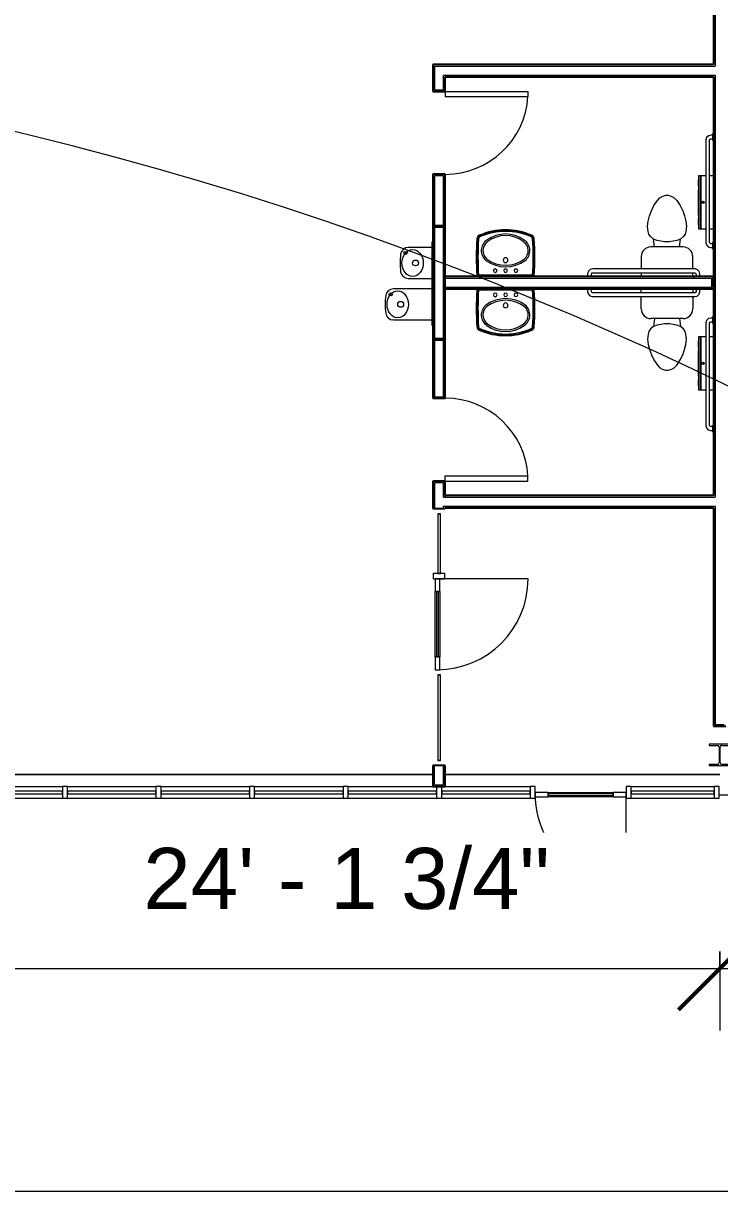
# Model space of a CAD drawing. Header units: inches. Extents: x 1 to 27263, y -26002 to 5769.
# Drawn here: x 23974.4 to 24243.9, y -22952.1 to -22500.3 of the extents above; entities that cross this region are included whole.
import ezdxf

# ---------------------------------------------------------------- set-up
doc = ezdxf.new("R2010")
doc.units = ezdxf.units.IN
doc.header["$MEASUREMENT"] = 0
for name, color, linetype, lineweight in [('A-ANNO-DIMS', 211, 'Continuous', 9), ('A-ANNO-DIMS-256', 211, 'Continuous', 9), ('A-DOOR', 31, 'Continuous', 9), ('A-FLOR', 192, 'Continuous', 9), ('A-GLAZ-CURT', 52, 'Continuous', 9), ('A-GLAZ-CWMG', 51, 'Continuous', 9), ('A-WALL', 113, 'Continuous', 9), ('A-WALL-PATT', 111, 'Continuous', 25), ('Conc', 7, 'Continuous', 9), ('G-ANNO-TEXT', 231, 'Continuous', 9), ('I-WALL', 2, 'Continuous', 9), ('L-SITE-WALL', 31, 'Continuous', 9), ('P-SANR-FIXT', 6, 'Continuous', 9), ('Q-SPCQ', 91, 'Continuous', 9), ('S-COLS', 52, 'Continuous', 9)]:
    doc.layers.add(name, color=color, linetype=linetype, lineweight=lineweight)
doc.styles.add('Arial_1', font='arial.ttf', dxfattribs={"height": 23.60479})
doc.dimstyles.new('Linear_-_3_32__Arial_1', dxfattribs={"dimscale": 12, "dimtxt": 24, "dimasz": 2.666667, "dimexe": 2, "dimexo": 1.333333, "dimgap": 1.333333, "dimtad": 1, "dimdec": 4, "dimrnd": 0.0625, "dimzin": 1, "dimdsep": 46, "dimlunit": 4, "dimtxsty": 'Arial_1', "dimblk1": 'OBLIQUE', "dimblk2": 'OBLIQUE', "dimsah": 1, "dimcen": 0.09, "dimdle": 2, "dimazin": 0, "dimtfac": 1, "dimtdec": 4, "dimtix": 1, "dimtmove": 0, "dimatfit": 3, "dimfxl": 1, "dimtvp": 1, "dimtfill": 1, "dimfrac": 2, "dimtolj": 1, "dimtzin": 0, "dimarcsym": 2})
pattern_1 = [(0, (0, 0), (81.92, 20.48), [3.379, -58.061, 3.379, -58.061, -327.68]), (0, (0, 0), (81.92, 20.48), [-122.88, 3.379, -119.501, 3.379, -58.061, -143.36]), (0, (0, 0), (81.92, 20.48), [-307.2, 3.379, -37.581, 3.379, -99.021]), (120, (30.72, 10.24), (-58.6962, 60.704801), [3.379, -58.061, 3.379, -58.061, -327.68]), (120, (30.72, 10.24), (-58.6962, 60.704801), [-122.88, 3.379, -119.501, 3.379, -58.061, -143.36]), (120, (30.72, 10.24), (-58.6962, 60.704801), [-307.2, 3.379, -37.581, 3.379, -99.021]), (240, (40.96, 51.2), (-23.2238, -81.184801), [3.379, -58.061, 3.379, -58.061, -327.68]), (240, (40.96, 51.2), (-23.2238, -81.184801), [-122.88, 3.379, -119.501, 3.379, -58.061, -143.36]), (240, (40.96, 51.2), (-23.2238, -81.184801), [-307.2, 3.379, -37.581, 3.379, -99.021])]

# ---------------------------------------------------------------- blocks, each defined once
blk = doc.blocks.new('Toilet-Domestic-3D - Toilet-Domestic-3D-3240-Site Plan - Phase 1')
at = {"layer": 'P-SANR-FIXT', "color": 7}
for p, q in [((-9.98, 17.95), (-9.98, 19.48)), ((9.98, 19.48), (9.98, 17.98)), ((-9.98, 11.75), (-9.98, 16.5)), ((9.98, 16.48), (9.98, 11.75)), ((-5.21, 5), (-6.4, 4)), ((6.25, 8.02), (-6.25, 8.02)), ((-4.86, 8.02), (-5.21, 5)), ((-3.84, 5.5), (-5.21, 5)), ((-1, 6), (-3.84, 5.5)), ((1, 6), (-1, 6)), ((3.84, 5.5), (1, 6)), ((5.21, 5), (3.84, 5.5)), ((4.86, 8.02), (5.21, 5)), ((6.4, 4), (5.21, 5)), ((-7.41, 1), (-7.5, 0)), ((-7.5, 0), (-7.33, -1.99)), ((-7.24, 2), (-7.41, 1)), ((-6.97, 3), (-7.24, 2)), ((-6.4, 4), (-6.97, 3)), ((6.97, 3), (6.4, 4)), ((7.24, 2), (6.97, 3)), ((7.41, 1), (7.24, 2)), ((7.33, -1.99), (7.5, 0)), ((7.5, 0), (7.41, 1)), ((-7.33, -1.99), (-6.79, -4)), ((-6.79, -4), (-6.06, -6)), ((6.06, -6), (6.79, -4)), ((6.79, -4), (7.33, -1.99)), ((-6.06, -6), (-5.13, -8)), ((-5.13, -8), (-3.74, -10)), ((3.74, -10), (5.13, -8)), ((5.13, -8), (6.06, -6)), ((-3.74, -10), (-2.74, -11)), ((-2.74, -11), (-1.87, -11.5)), ((-1.87, -11.5), (-0.5, -12)), ((-0.5, -12), (0.5, -12)), ((0.5, -12), (1.87, -11.5)), ((1.87, -11.5), (2.74, -11)), ((2.74, -11), (3.74, -10))]:
    blk.add_line(p, q, dxfattribs=at)
for centre, start, end in [((-6.25, 11.75), 180, 270), ((6.25, 11.75), 270, 360)]:
    blk.add_arc(centre, 3.73, start, end, dxfattribs=at)
blk = doc.blocks.new('Sink-Bathroom-Kohler-Pinoir-2035-8 - Vitreous_China-0-White-3242-Site Plan - Phase 1')
at = {"layer": 'P-SANR-FIXT', "color": 7}
for p, q in [((24149.93, -22602.99), (24149.93, -22603.49)), ((24150.18, -22603.5), (24150.18, -22602.99)), ((24150.6, -22602.99), (24150.6, -22603.51)), ((24150.6, -22603.32), (24161.05, -22603.34)), ((24161.05, -22603.51), (24150.6, -22603.51)), ((24161.05, -22603.34), (24171.5, -22603.32)), ((24171.5, -22603.51), (24161.05, -22603.51)), ((24171.5, -22603.51), (24171.5, -22602.99)), ((24171.91, -22602.99), (24171.91, -22603.5)), ((24172.17, -22603.49), (24172.17, -22602.99))]:
    blk.add_line(p, q, dxfattribs=at)
for centre, radius, start, end in [((24256.28, -22610.52), 106.58, 176.2165, 183.7817), ((24256.28, -22610.52), 106.33, 176.2119, 183.7865), ((24256.28, -22610.52), 105.91, 176.2045, 183.7955), ((24157.05, -22605.31), 0.692, 0, 180), ((24157.05, -22605.31), 0.692, 180, 0), ((24161.05, -22605.3), 0.69, 0, 180), ((24161.05, -22605.3), 0.69, 180, 0), ((24165.05, -22605.3), 0.69, 0, 180), ((24165.05, -22605.3), 0.69, 180, 0), ((24065.82, -22610.52), 105.91, 356.2045, 3.7955), ((24065.82, -22610.52), 106.33, 356.2146, 3.7881), ((24065.82, -22610.52), 106.58, 356.22, 3.7835), ((24156.54, -22613.04), 4.9, 129.3634, 236.4486), ((24156.54, -22613.04), 4.26, 129.5775, 236.6442), ((24161.05, -22619.57), 12.82, 53.5725, 126.4275), ((24161.05, -22619.57), 12.18, 53.6508, 126.3492), ((24161.05, -22609.37), 0.934, 0, 180), ((24161.05, -22609.37), 0.934, 180, 0), ((24165.55, -22613.04), 4.26, 303.3558, 50.4225), ((24165.55, -22613.04), 4.9, 303.5514, 50.6366), ((24151.47, -22617.55), 1.54, 179.9655, 246.0395), ((24151.47, -22617.55), 1.29, 179.6035, 246.0123), ((24151.47, -22617.55), 0.875, 178.7073, 245.9447), ((24161.05, -22595.69), 25.41, 246.3258, 293.6698), ((24161.05, -22595.69), 25.15, 246.3274, 293.6698), ((24161.05, -22595.69), 24.74, 246.3302, 293.6698), ((24161.05, -22607.28), 12.2, 233.7683, 306.2317), ((24161.05, -22607.28), 11.57, 233.6931, 306.3069), ((24170.63, -22617.56), 0.862, 293.6698, 1.9217), ((24170.63, -22617.56), 1.28, 293.6698, 0.9035), ((24170.63, -22617.56), 1.53, 293.6698, 0.4943)]:
    blk.add_arc(centre, radius, start, end, dxfattribs=at)
blk = doc.blocks.new('Drinking_Fountain-Haws_Corporation-Wall_Mounted_1119 - 1119-11062-Site Plan - Phase 1')
at = {"layer": 'P-SANR-FIXT', "color": 7}
for p, q in [((13.07, 19.5), (13.07, 4.7)), ((25.07, 4.7), (25.07, 19.5)), ((29.07, 13.75), (29.07, 4.7)), ((41.07, 4.7), (41.07, 13.75)), ((43.07, 4.7), (11.07, 4.7)), ((11.07, 4.7), (11.07, 4.2)), ((43.07, 4.2), (43.07, 4.7))]:
    blk.add_line(p, q, dxfattribs=at)
for centre, radius in [((22.94, 20.55), 0.625), ((19.07, 16.69), 1.13), ((38.94, 14.82), 0.625), ((35.07, 10.94), 1.13)]:
    blk.add_circle(centre, radius, dxfattribs=at)
for centre, radius, start, end in [((19.07, -3.05), 25.75, 82.4224, 97.5776), ((16.07, 19.5), 3, 97.5776, 180), ((22.07, 19.5), 3, 360, 82.4224), ((32.07, 13.75), 3, 97.5776, 180), ((35.07, -8.8), 25.75, 82.4224, 97.5776), ((38.07, 13.75), 3, 360, 82.4224)]:
    blk.add_arc(centre, radius, start, end, dxfattribs=at)
for centre, ratio in [((19.07, 17.82), 0.786373), ((35.07, 12.07), 0.786365)]:
    blk.add_ellipse(centre, major_axis=(-5.25, 0), ratio=ratio, dxfattribs=at)
blk = doc.blocks.new('Toilet-Domestic-3D - Toilet-Domestic-3D-V40-Site Plan - Phase 1')
at = {"layer": 'P-SANR-FIXT', "color": 7}
for p, q in [((-5.13, 8), (-3.74, 10)), ((-3.74, 10), (-2.74, 11)), ((-2.74, 11), (-1.87, 11.5)), ((-1.87, 11.5), (-0.5, 12)), ((-0.5, 12), (0.5, 12)), ((0.5, 12), (1.87, 11.5)), ((1.87, 11.5), (2.74, 11)), ((2.74, 11), (3.74, 10)), ((3.74, 10), (5.13, 8)), ((-6.79, 4), (-6.06, 6)), ((-6.06, 6), (-5.13, 8)), ((5.13, 8), (6.06, 6)), ((6.06, 6), (6.79, 4)), ((-7.5, 0), (-7.33, 1.99)), ((-7.33, 1.99), (-6.79, 4)), ((6.79, 4), (7.33, 1.99)), ((7.33, 1.99), (7.5, 0)), ((-7.41, -1), (-7.5, 0)), ((-7.24, -2), (-7.41, -1)), ((-6.97, -3), (-7.24, -2)), ((-6.4, -4), (-6.97, -3)), ((-5.21, -5), (-6.4, -4)), ((6.4, -4), (5.21, -5)), ((6.97, -3), (6.4, -4)), ((7.24, -2), (6.97, -3)), ((7.41, -1), (7.24, -2)), ((7.5, 0), (7.41, -1)), ((6.25, -8.02), (-6.25, -8.02)), ((-3.84, -5.5), (-5.21, -5)), ((-4.86, -8.02), (-5.21, -5)), ((-1, -6), (-3.84, -5.5)), ((1, -6), (-1, -6)), ((3.84, -5.5), (1, -6)), ((5.21, -5), (3.84, -5.5)), ((4.86, -8.02), (5.21, -5)), ((-9.98, -11.75), (-9.98, -16.5)), ((9.98, -16.48), (9.98, -11.75)), ((-9.98, -17.95), (-9.98, -19.48)), ((9.98, -19.48), (9.98, -17.98))]:
    blk.add_line(p, q, dxfattribs=at)
for centre, start, end in [((-6.25, -11.75), 90, 180), ((6.25, -11.75), 0, 90)]:
    blk.add_arc(centre, 3.73, start, end, dxfattribs=at)
blk = doc.blocks.new('Sink-Bathroom-Kohler-Pinoir-2035-8 - Vitreous_China-0-White-11071-Site Plan - Phase 1')
at = {"layer": 'P-SANR-FIXT', "color": 7}
for p, q in [((24149.93, -22598.24), (24149.93, -22597.74)), ((24150.18, -22597.73), (24150.18, -22598.24)), ((24150.6, -22598.24), (24150.6, -22597.72)), ((24161.05, -22597.72), (24150.6, -22597.72)), ((24150.6, -22597.91), (24161.05, -22597.89)), ((24171.5, -22597.72), (24161.05, -22597.72)), ((24161.05, -22597.89), (24171.5, -22597.91)), ((24171.5, -22597.72), (24171.5, -22598.24)), ((24171.91, -22598.24), (24171.91, -22597.73)), ((24172.17, -22597.74), (24172.17, -22598.24))]:
    blk.add_line(p, q, dxfattribs=at)
for centre, radius, start, end in [((24151.47, -22583.68), 1.54, 113.9605, 180.0345), ((24151.47, -22583.68), 1.29, 113.9877, 180.3965), ((24151.47, -22583.68), 0.875, 114.0553, 181.2927), ((24161.05, -22605.54), 25.41, 66.3302, 113.6742), ((24161.05, -22605.54), 25.15, 66.3302, 113.6726), ((24161.05, -22605.54), 24.74, 66.3302, 113.6698), ((24161.05, -22593.95), 12.2, 53.7683, 126.2317), ((24161.05, -22593.95), 11.57, 53.6931, 126.3069), ((24170.63, -22583.67), 0.862, 358.0783, 66.3302), ((24170.63, -22583.67), 1.28, 359.0965, 66.3302), ((24170.63, -22583.67), 1.53, 359.5057, 66.3302), ((24256.28, -22590.71), 106.58, 176.2183, 183.7835), ((24256.28, -22590.71), 106.33, 176.2135, 183.7881), ((24256.28, -22590.71), 105.91, 176.2045, 183.7955), ((24156.54, -22588.19), 4.9, 123.5514, 230.6366), ((24156.54, -22588.19), 4.26, 123.3558, 230.4225), ((24165.55, -22588.19), 4.26, 309.5775, 56.6442), ((24165.55, -22588.19), 4.9, 309.3634, 56.4486), ((24065.82, -22590.71), 105.91, 356.2045, 3.7955), ((24065.82, -22590.71), 106.33, 356.2119, 3.7854), ((24065.82, -22590.71), 106.58, 356.2165, 3.78), ((24161.05, -22581.66), 12.82, 233.5725, 306.4275), ((24161.05, -22581.66), 12.18, 233.6508, 306.3492), ((24161.05, -22591.87), 0.934, 0, 180), ((24161.05, -22591.87), 0.934, 180, 0), ((24157.05, -22595.92), 0.692, 0, 180), ((24157.05, -22595.92), 0.692, 180, 0), ((24161.05, -22595.93), 0.69, 0, 180), ((24161.05, -22595.93), 0.69, 180, 0), ((24165.05, -22595.93), 0.69, 0, 180), ((24165.05, -22595.93), 0.69, 180, 0)]:
    blk.add_arc(centre, radius, start, end, dxfattribs=at)
blk = doc.blocks.new('817_Grab_Bars - 8170-001420-V43-Site Plan - Phase 1')
at = {"layer": 'Q-SPCQ', "color": 7}
for p, q in [((25445.95, -22632.3), (25445.95, -22632.58)), ((25447.52, -22632.58), (25446.16, -22632.58)), ((25446.77, -22632.58), (25446.77, -22633.3)), ((25448.87, -22632.58), (25447.52, -22632.58)), ((25448.27, -22633.3), (25448.27, -22632.58)), ((25449.08, -22632.58), (25449.08, -22632.3)), ((25487.95, -22632.3), (25487.95, -22632.58)), ((25489.52, -22632.58), (25488.16, -22632.58)), ((25488.77, -22632.58), (25488.77, -22633.3)), ((25490.87, -22632.58), (25489.52, -22632.58)), ((25490.27, -22633.3), (25490.27, -22632.58)), ((25491.08, -22632.58), (25491.08, -22632.3)), ((25488.27, -22633.8), (25448.77, -22633.8)), ((25448.77, -22635.3), (25488.27, -22635.3))]:
    blk.add_line(p, q, dxfattribs=at)
at = {"layer": 'Q-SPCQ', "color": 7, "flags": 128}
for points in [[(25446.77, -22633.3), (25447.01, -22634.26), (25447.69, -22634.99), (25448.63, -22635.3), (25448.77, -22635.3)], [(25448.77, -22633.8), (25448.34, -22633.57), (25448.27, -22633.3)], [(25488.27, -22635.3), (25489.23, -22635.06), (25489.95, -22634.38), (25490.26, -22633.44), (25490.27, -22633.3)], [(25488.77, -22633.3), (25488.54, -22633.72), (25488.27, -22633.8)]]:
    blk.add_lwpolyline(points, dxfattribs=at)
blk = doc.blocks.new('817_Grab_Bars - 8170-001420-V44-Site Plan - Phase 1')
at = {"layer": 'Q-SPCQ', "color": 7}
for p, q in [((25532.45, -22558.3), (25532.45, -22558.58)), ((25534.02, -22558.58), (25532.66, -22558.58)), ((25533.27, -22558.58), (25533.27, -22559.3)), ((25535.37, -22558.58), (25534.02, -22558.58)), ((25534.77, -22559.3), (25534.77, -22558.58)), ((25574.77, -22559.8), (25535.27, -22559.8)), ((25535.58, -22558.58), (25535.58, -22558.3)), ((25574.45, -22558.3), (25574.45, -22558.58)), ((25576.02, -22558.58), (25574.66, -22558.58)), ((25575.27, -22558.58), (25575.27, -22559.3)), ((25577.37, -22558.58), (25576.02, -22558.58)), ((25576.77, -22559.3), (25576.77, -22558.58)), ((25577.58, -22558.58), (25577.58, -22558.3)), ((25535.27, -22561.3), (25574.77, -22561.3))]:
    blk.add_line(p, q, dxfattribs=at)
at = {"layer": 'Q-SPCQ', "color": 7, "flags": 128}
for points in [[(25533.27, -22559.3), (25533.51, -22560.26), (25534.19, -22560.99), (25535.13, -22561.3), (25535.27, -22561.3)], [(25535.27, -22559.8), (25534.84, -22559.57), (25534.77, -22559.3)], [(25574.77, -22561.3), (25575.73, -22561.06), (25576.45, -22560.38), (25576.76, -22559.44), (25576.77, -22559.3)], [(25575.27, -22559.3), (25575.04, -22559.72), (25574.77, -22559.8)]]:
    blk.add_lwpolyline(points, dxfattribs=at)
blk = doc.blocks.new('Dispenser-Toilet_Tissue-Frost_Products_LTD_-Jumbo-169 - Steel-Brushed-Stainless_Steel-V55-Site Plan - Phase 1')
at = {"layer": 'Q-SPCQ', "color": 10, "lineweight": 13}
for p, q in [((24235.56, -22560.91), (24235.56, -22563.08)), ((24235.66, -22559.4), (24235.66, -22560.75)), ((24235.66, -22560.75), (24235.66, -22578.23)), ((24235.82, -22559.24), (24235.82, -22579.74)), ((24236.58, -22559.24), (24235.82, -22559.24)), ((24236.58, -22559.3), (24236.58, -22559.24)), ((24236.58, -22579.68), (24236.58, -22559.3)), ((24236.62, -22559.3), (24236.58, -22559.3)), ((24236.62, -22559.3), (24236.62, -22579.68)), ((24236.68, -22579.74), (24236.68, -22559.24)), ((24238.54, -22559.24), (24236.68, -22559.24)), ((24241.52, -22559.24), (24239.99, -22559.24)), ((24235.56, -22564.74), (24235.56, -22574.24)), ((24235.66, -22563.24), (24235.66, -22564.55)), ((24237.28, -22569.45), (24237.28, -22569.53)), ((24237.61, -22569.45), (24237.28, -22569.45)), ((24237.28, -22569.53), (24237.61, -22569.53)), ((24237.61, -22569.53), (24237.61, -22569.45)), ((24235.66, -22574.43), (24235.66, -22575.73)), ((24235.56, -22575.89), (24235.56, -22578.07)), ((24235.66, -22578.23), (24235.66, -22579.58)), ((24235.82, -22579.74), (24236.58, -22579.74)), ((24236.58, -22579.74), (24236.58, -22579.68)), ((24236.58, -22579.68), (24236.62, -22579.68)), ((24236.68, -22579.74), (24238.55, -22579.74)), ((24239.99, -22579.74), (24241.52, -22579.74))]:
    blk.add_line(p, q, dxfattribs=at)
for radius in [0.438, 0.357]:
    blk.add_circle((24237.43, -22569.49), radius, dxfattribs=at)
for centre, radius, start, end in [((24235.74, -22560.91), 0.18, 116.3878, 180), ((24235.82, -22559.4), 0.16, 90, 179.0019), ((24236.68, -22559.3), 0.0601, 90, 177.3185), ((24235.67, -22562.47), 0.118, 97.6431, 169.1884), ((24235.71, -22562.46), 0.151, 182.679, 250.3653), ((24235.74, -22562.49), 0.18, 180, 243.6084), ((24235.71, -22562.49), 0.151, 183.1667, 250.3726), ((24235.67, -22563.07), 0.119, 98.4805, 169.9599), ((24235.71, -22563.06), 0.151, 182.679, 250.3659), ((24235.71, -22563.07), 0.151, 182.679, 250.3659), ((24235.74, -22563.08), 0.18, 180, 243.6122), ((24235.78, -22564.74), 0.22, 123.0557, 180), ((24235.78, -22574.24), 0.22, 180, 236.9443), ((24235.74, -22575.89), 0.18, 116.3878, 180), ((24235.71, -22575.9), 0.151, 109.6341, 177.321), ((24235.71, -22575.91), 0.151, 109.6341, 177.321), ((24235.67, -22575.91), 0.119, 190.0401, 261.5195), ((24235.74, -22576.48), 0.18, 116.3878, 180), ((24235.71, -22576.49), 0.151, 109.6341, 176.8331), ((24235.71, -22576.52), 0.151, 109.6341, 177.321), ((24235.67, -22576.51), 0.118, 190.8116, 262.3569), ((24235.74, -22578.07), 0.18, 180, 243.6122), ((24235.82, -22579.58), 0.16, 180, 270), ((24236.68, -22579.68), 0.06, 180, 270)]:
    blk.add_arc(centre, radius, start, end, dxfattribs=at)
blk = doc.blocks.new('Dispenser-Toilet_Tissue-Frost_Products_LTD_-Jumbo-169 - Steel-Brushed-Stainless_Steel-V47-Site Plan - Phase 1')
at = {"layer": 'Q-SPCQ', "color": 10, "lineweight": 13}
for p, q in [((25540.52, -22595.3), (25540.52, -22596.84)), ((25561.01, -22596.83), (25561.01, -22595.3)), ((25540.52, -22598.28), (25540.52, -22600.14)), ((25561.01, -22600.14), (25540.52, -22600.14)), ((25540.57, -22600.23), (25540.52, -22600.23)), ((25540.52, -22600.23), (25540.52, -22601)), ((25540.52, -22601), (25561.01, -22601)), ((25540.57, -22600.2), (25560.95, -22600.2)), ((25540.57, -22600.2), (25540.57, -22600.23)), ((25560.95, -22600.23), (25540.57, -22600.23)), ((25540.67, -22601.16), (25542.03, -22601.16)), ((25542.03, -22601.16), (25559.5, -22601.16)), ((25542.19, -22601.26), (25544.36, -22601.26)), ((25544.52, -22601.16), (25545.83, -22601.16)), ((25546.01, -22601.26), (25555.52, -22601.26)), ((25550.72, -22599.21), (25550.72, -22599.54)), ((25550.81, -22599.21), (25550.72, -22599.21)), ((25550.72, -22599.54), (25550.81, -22599.54)), ((25550.81, -22599.54), (25550.81, -22599.21)), ((25555.7, -22601.16), (25557.01, -22601.16)), ((25557.17, -22601.26), (25559.34, -22601.26)), ((25559.5, -22601.16), (25560.85, -22601.16)), ((25560.95, -22600.23), (25560.95, -22600.2)), ((25561.01, -22600.23), (25560.95, -22600.23)), ((25561.01, -22600.14), (25561.01, -22598.28)), ((25561.01, -22601), (25561.01, -22600.23))]:
    blk.add_line(p, q, dxfattribs=at)
for radius in [0.438, 0.358]:
    blk.add_circle((25550.76, -22599.38), radius, dxfattribs=at)
for centre, radius, start, end in [((25540.58, -22600.14), 0.0601, 180, 267.3185), ((25540.68, -22601), 0.16, 180, 269.0019), ((25542.19, -22601.08), 0.18, 206.3878, 270), ((25543.74, -22601.15), 0.118, 187.6431, 259.1884), ((25543.74, -22601.11), 0.151, 272.679, 340.3653), ((25543.77, -22601.08), 0.18, 270, 333.6084), ((25543.76, -22601.11), 0.151, 273.1667, 340.3726), ((25544.34, -22601.15), 0.119, 188.4805, 259.9599), ((25544.34, -22601.11), 0.151, 272.679, 340.3659), ((25544.35, -22601.11), 0.151, 272.679, 340.3659), ((25544.36, -22601.08), 0.18, 270, 333.6122), ((25546.01, -22601.04), 0.22, 213.0557, 270), ((25555.52, -22601.04), 0.22, 270, 326.9443), ((25557.17, -22601.08), 0.18, 206.3878, 270), ((25557.18, -22601.11), 0.151, 199.6341, 267.321), ((25557.19, -22601.11), 0.151, 199.6341, 267.321), ((25557.19, -22601.15), 0.119, 280.0401, 351.5195), ((25557.76, -22601.08), 0.18, 206.3878, 270), ((25557.77, -22601.11), 0.151, 199.6341, 266.8331), ((25557.79, -22601.11), 0.151, 199.6341, 267.321), ((25557.79, -22601.15), 0.118, 280.8116, 352.3569), ((25559.34, -22601.08), 0.18, 270, 333.6122), ((25560.85, -22601), 0.16, 270, 0), ((25560.95, -22600.14), 0.06, 270, 0)]:
    blk.add_arc(centre, radius, start, end, dxfattribs=at)
blk = doc.blocks.new('Locker Rooms and Restrooms_rvt-1-Site Plan - Phase 1')
at = {"layer": 'A-WALL-PATT', "lineweight": 9}
h = blk.add_hatch(dxfattribs=at)
h.set_pattern_fill('FP_9', style=0, pattern_type=2)
h.set_pattern_definition(pattern_1)
h.paths.add_polyline_path([(24132.95, -22622.62), (24137.08, -22622.62), (24137.08, -22621.99), (24133.58, -22621.99), (24133.58, -22579.24), (24137.08, -22579.24), (24137.08, -22578.62), (24132.95, -22578.62)], flags=0)
h = blk.add_hatch(dxfattribs=at)
h.set_pattern_fill('FP_9', style=0, pattern_type=2)
h.set_pattern_definition(pattern_1)
h.paths.add_polyline_path([(24241.52, -22598.87), (24241.52, -22598.24), (24137.7, -22598.24), (24137.7, -22598.87), (24240.89, -22598.87)], flags=0)
h = blk.add_hatch(dxfattribs=at)
h.set_pattern_fill('FP_9', style=0, pattern_type=2)
h.set_pattern_definition(pattern_1)
h.paths.add_polyline_path([(24222.3, -22602.99), (24241.52, -22602.99), (24241.52, -22598.87), (24240.89, -22598.87), (24240.89, -22602.37), (24137.7, -22602.37), (24137.7, -22602.99), (24195.58, -22602.99)], flags=0)
at = {"layer": 'A-WALL', "color": 7}
for p, q in [((24137.08, -22579.24), (24133.58, -22579.24)), ((24133.58, -22579.24), (24133.58, -22621.99)), ((24137.08, -22579.24), (24137.08, -22598.87)), ((24137.08, -22598.87), (24137.7, -22598.87)), ((24137.7, -22598.87), (24240.89, -22598.87)), ((24240.89, -22602.37), (24240.89, -22598.87)), ((24137.08, -22602.37), (24137.08, -22621.99)), ((24137.08, -22602.37), (24137.7, -22602.37)), ((24137.7, -22602.37), (24240.89, -22602.37)), ((24133.58, -22621.99), (24137.08, -22621.99))]:
    blk.add_line(p, q, dxfattribs=at)
at = {"layer": 'I-WALL', "color": 250, "lineweight": 25}
for p, q in [((24133.58, -22578.62), (24132.95, -22578.62)), ((24132.95, -22578.62), (24132.95, -22622.62)), ((24137.08, -22578.62), (24133.58, -22578.62)), ((24137.7, -22578.62), (24137.08, -22578.62)), ((24137.7, -22598.24), (24137.7, -22578.62)), ((24241.52, -22598.24), (24137.7, -22598.24)), ((24241.52, -22598.87), (24241.52, -22598.24)), ((24241.52, -22602.37), (24241.52, -22598.87)), ((24137.7, -22622.62), (24137.7, -22602.99)), ((24137.7, -22602.99), (24241.52, -22602.99)), ((24241.52, -22602.99), (24241.52, -22602.37)), ((24132.95, -22622.62), (24133.58, -22622.62)), ((24133.58, -22622.62), (24137.08, -22622.62)), ((24137.08, -22622.62), (24137.7, -22622.62))]:
    blk.add_line(p, q, dxfattribs=at)
at = {"lineweight": 9}
for name, p, rotation in [('817_Grab_Bars - 8170-001420-V44-Site Plan - Phase 1', (46799.82, 2989.77), 269.9999999999996), ('Drinking_Fountain-Haws_Corporation-Wall_Mounted_1119 - 1119-11062-Site Plan - Phase 1', (24137.15, -22628.03), 90), ('817_Grab_Bars - 8170-001420-V43-Site Plan - Phase 1', (49683.03, -45230.54), 180), ('817_Grab_Bars - 8170-001420-V44-Site Plan - Phase 1', (46799.82, 2919.02), 269.9999999999996), ('Dispenser-Toilet_Tissue-Frost_Products_LTD_-Jumbo-169 - Steel-Brushed-Stainless_Steel-V47-Site Plan - Phase 1', (46836.82, 2919.02), 269.9999999999996)]:
    blk.add_blockref(name, p, dxfattribs=dict(at, rotation=rotation))
for name, p in [('Dispenser-Toilet_Tissue-Frost_Products_LTD_-Jumbo-169 - Steel-Brushed-Stainless_Steel-V55-Site Plan - Phase 1', (0, 0)), ('Toilet-Domestic-3D - Toilet-Domestic-3D-V40-Site Plan - Phase 1', (24223.52, -22578.76)), ('Sink-Bathroom-Kohler-Pinoir-2035-8 - Vitreous_China-0-White-11071-Site Plan - Phase 1', (0, 0)), ('Sink-Bathroom-Kohler-Pinoir-2035-8 - Vitreous_China-0-White-3242-Site Plan - Phase 1', (0, 0)), ('817_Grab_Bars - 8170-001420-V43-Site Plan - Phase 1', (-1254, 29.31)), ('Toilet-Domestic-3D - Toilet-Domestic-3D-3240-Site Plan - Phase 1', (24223.52, -22622.47))]:
    blk.add_blockref(name, p, dxfattribs=at)
blk = doc.blocks.new('Struct_Xcel_Sports Complex_rvt-1-Site Plan - Phase 1')
at = {"layer": 'A-FLOR', "color": 7}
for p, q in [((24132.95, -22790.8), (23954.27, -22790.8)), ((24244.02, -22790.8), (24137.7, -22790.8))]:
    blk.add_line(p, q, dxfattribs=at)
at = {"layer": 'L-SITE-WALL', "color": 7}
for p, q in [((23954.27, -22790.8), (24132.95, -22790.8)), ((24137.7, -22790.8), (24244.02, -22790.8)), ((25074.08, -22798.8), (24243.77, -22798.8))]:
    blk.add_line(p, q, dxfattribs=at)
blk = doc.blocks.new('W-Wide Flange-Column - B2_F-V4-Site Plan - Phase 1')
at = {"layer": 'S-COLS', "lineweight": 15}
for p, q in [((4, 4.13), (-4, 4.13)), ((-4, 4.13), (-4, 3.69)), ((-4, 3.69), (-0.84, 3.69)), ((-0.14, 3), (-0.14, -3)), ((0.14, -3), (0.14, 3)), ((0.84, 3.69), (4, 3.69)), ((4, 3.69), (4, 4.13)), ((-0.84, -3.69), (-4, -3.69)), ((-4, -3.69), (-4, -4.12)), ((-4, -4.12), (4, -4.12)), ((4, -3.69), (0.84, -3.69)), ((4, -4.12), (4, -3.69))]:
    blk.add_line(p, q, dxfattribs=at)
for centre, start, end in [((-0.84, 3), 0, 90), ((0.84, 3), 90, 180), ((-0.84, -3), 270, 0), ((0.84, -3), 180, 270)]:
    blk.add_arc(centre, 0.691, start, end, dxfattribs=at)
blk = doc.blocks.new('System Panel - Exterior Glazing-1307209-Site Plan - Phase 1')
at = {"layer": 'A-GLAZ-CURT'}
for p, q in [((16.03125, -0.25), (-16.03125, -0.25)), ((-16.03125, -0.25), (-16.03125, -1.25)), ((-16.03125, -1.25), (-16.03125, -0.25)), ((16.03125, -0.25), (-16.03125, -0.25)), ((-16.03125, -1.25), (16.03125, -1.25)), ((-16.03125, -1.25), (16.03125, -1.25)), ((16.03125, -1.25), (16.03125, -0.25)), ((16.03125, -0.25), (16.03125, -1.25))]:
    blk.add_line(p, q, dxfattribs=at)
blk = doc.blocks.new('Door_Single_Storefront - one-1307210-Site Plan - Phase 1')
at = {"layer": 'A-DOOR'}
for p, q in [((-17.59375, 35.1875), (-17.59375, 0)), ((-12.59375, 1), (-17.59375, 1)), ((-17.59375, 1), (-17.59375, -0.75)), ((-12.59375, -0.75), (-12.59375, 1)), ((-12.59375, 1), (12.59375, 1)), ((12.59375, 0.5), (-12.59375, 0.5)), ((-12.59375, 0.5), (-12.59375, -0.25)), ((17.59375, 1), (12.59375, 1)), ((12.59375, 1), (12.59375, -0.75)), ((12.59375, -0.25), (12.59375, 0.5)), ((17.59375, -0.75), (17.59375, 1)), ((-17.59375, -0.75), (-12.59375, -0.75)), ((-12.59375, -0.25), (12.59375, -0.25)), ((12.59375, -0.75), (-12.59375, -0.75)), ((12.59375, -0.75), (17.59375, -0.75))]:
    blk.add_line(p, q, dxfattribs=at)
blk.add_arc((-17.59375, 0), 35.1875, 360, 90, dxfattribs=at)
blk = doc.blocks.new('System Panel - Exterior Glazing-827433-Site Plan - Phase 1')
at = {"layer": 'A-GLAZ-CURT'}
for p, q in [((17.09375, -0.25), (-17.09375, -0.25)), ((-17.09375, -0.25), (-17.09375, -1.25)), ((-17.09375, -1.25), (-17.09375, -0.25)), ((17.09375, -0.25), (-17.09375, -0.25)), ((-17.09375, -1.25), (17.09375, -1.25)), ((-17.09375, -1.25), (17.09375, -1.25)), ((17.09375, -1.25), (17.09375, -0.25)), ((17.09375, -0.25), (17.09375, -1.25))]:
    blk.add_line(p, q, dxfattribs=at)
blk = doc.blocks.new('Rectangular Mullion - Exterior 2_ x 4_5_-1307206-Site Plan - Phase 1')
at = {"layer": 'A-GLAZ-CWMG'}
for p, q in [((24209.7, -22795.43), (24241.77, -22795.43)), ((24209.7, -22799.93), (24241.77, -22799.93))]:
    blk.add_line(p, q, dxfattribs=at)
blk = doc.blocks.new('Rectangular Mullion - Exterior 2_ x 4_5_-1146644-Site Plan - Phase 1')
at = {"layer": 'A-GLAZ-CWMG'}
for p, q in [((24137.7, -22795.43), (24170.52, -22795.43)), ((24136.33, -22799.93), (24170.52, -22799.93))]:
    blk.add_line(p, q, dxfattribs=at)
blk = doc.blocks.new('Rectangular Mullion - Exterior 2_ x 4_5_-769200-Site Plan - Phase 1')
at = {"layer": 'A-GLAZ-CWMG'}
for p, q in [((24100.14, -22795.43), (24132.95, -22795.43)), ((24100.14, -22799.93), (24134.33, -22799.93))]:
    blk.add_line(p, q, dxfattribs=at)
blk = doc.blocks.new('Rectangular Mullion - Exterior 2_ x 4_5_-1142342-Site Plan - Phase 1')
at = {"layer": 'A-GLAZ-CWMG', "lineweight": 13}
for p, q in [((0, 3), (-2, 3)), ((-2, 3), (-2, -1.5)), ((0, -1.5), (0, 3)), ((-2, -1.5), (0, -1.5))]:
    blk.add_line(p, q, dxfattribs=at)
blk = doc.blocks.new('Rectangular Mullion - Exterior 2_ x 4_5_-1115231-Site Plan - Phase 1')
at = {"layer": 'A-GLAZ-CWMG', "lineweight": 13}
for p, q in [((-1, 3), (1, 3)), ((-1, -1.5), (-1, 3)), ((1, 3), (1, -1.5)), ((1, -1.5), (-1, -1.5))]:
    blk.add_line(p, q, dxfattribs=at)
blk = doc.blocks.new('Rectangular Mullion - Exterior 2_ x 4_5_-V13-Site Plan - Phase 1')
at = {"layer": 'A-GLAZ-CWMG'}
for p, q in [((26281.52, -22795.37), (26281.52, -22761.18)), ((26286.02, -22795.37), (26286.02, -22761.18))]:
    blk.add_line(p, q, dxfattribs=at)
blk = doc.blocks.new('System Panel - Exterior Glazing-1142335-Site Plan - Phase 1')
at = {"layer": 'A-GLAZ-CURT'}
for p, q in [((16.53125, -0.25), (-16.53125, -0.25)), ((-16.53125, -0.25), (-16.53125, -1.25)), ((-16.53125, -1.25), (-16.53125, -0.25)), ((16.53125, -0.25), (-16.53125, -0.25)), ((-16.53125, -1.25), (16.53125, -1.25)), ((-16.53125, -1.25), (16.53125, -1.25)), ((16.53125, -1.25), (16.53125, -0.25)), ((16.53125, -0.25), (16.53125, -1.25))]:
    blk.add_line(p, q, dxfattribs=at)
blk = doc.blocks.new('Rectangular Mullion - Exterior 2_ x 4_5_-1136166-Site Plan - Phase 1')
at = {"layer": 'A-GLAZ-CWMG'}
for p, q in [((23956.52, -22795.43), (23989.58, -22795.43)), ((23956.52, -22799.93), (23989.58, -22799.93))]:
    blk.add_line(p, q, dxfattribs=at)
blk = doc.blocks.new('System Panel - Exterior Glazing-V62-Site Plan - Phase 1')
at = {"layer": 'A-GLAZ-CURT'}
for p, q in [((16.53125, -0.25), (-16.53125, -0.25)), ((-16.53125, -0.25), (-16.53125, -1.25)), ((-16.53125, -1.25), (-16.53125, -0.25)), ((16.53125, -0.25), (-16.53125, -0.25)), ((-16.53125, -1.25), (16.53125, -1.25)), ((-16.53125, -1.25), (16.53125, -1.25)), ((16.53125, -1.25), (16.53125, -0.25)), ((16.53125, -0.25), (16.53125, -1.25))]:
    blk.add_line(p, q, dxfattribs=at)
blk = doc.blocks.new('System Panel - Exterior Glazing-1307564-Site Plan - Phase 1')
at = {"layer": 'A-GLAZ-CURT'}
for p, q in [((11.56, -0.25), (-11.56, -0.25)), ((-11.56, -0.25), (-11.56, -1.25)), ((-11.56, -1.25), (-11.56, -0.25)), ((11.56, -0.25), (-11.56, -0.25)), ((-11.56, -1.25), (11.56, -1.25)), ((-11.56, -1.25), (11.56, -1.25)), ((11.56, -1.25), (11.56, -0.25)), ((11.56, -0.25), (11.56, -1.25))]:
    blk.add_line(p, q, dxfattribs=at)
blk = doc.blocks.new('Single-Flush - 32_ x 84_-1295707-Site Plan - Phase 1')
at = {"layer": 'A-DOOR', "lineweight": 13}
for p, q in [((14, 2.37), (14, 34.38)), ((16, 34.38), (14, 34.38)), ((16, 2.37), (16, 34.38)), ((16, 2.37), (14, 2.37))]:
    blk.add_line(p, q, dxfattribs=at)
at = {"layer": 'A-DOOR'}
blk.add_arc((16, 2.37), 32.07, 93.5759, 180, dxfattribs=at)
blk = doc.blocks.new('Single-Flush - 32_ x 84_-460923-Site Plan - Phase 1')
at = {"layer": 'A-DOOR', "lineweight": 13}
for p, q in [((14, -2.37), (14, -34.38)), ((16, -2.37), (14, -2.37)), ((16, -2.37), (16, -34.38)), ((16, -34.38), (14, -34.38))]:
    blk.add_line(p, q, dxfattribs=at)
at = {"layer": 'A-DOOR'}
blk.add_arc((16, -2.37), 32.07, 180, 266.4241, dxfattribs=at)
blk = doc.blocks.new('DIMBLOCK76-Site Plan - Phase 1')
at = {"layer": 'A-ANNO-DIMS-256', "lineweight": 50}
for p, q in [((23954.27, -22865.77), (23970.27, -22849.77)), ((24244.02, -22865.77), (24260.02, -22849.77)), ((23954.27, -22865.77), (23938.27, -22881.77)), ((24244.02, -22865.77), (24228.02, -22881.77))]:
    blk.add_line(p, q, dxfattribs=at)
at = {"layer": 'A-ANNO-DIMS-256'}
for p, q in [((23954.27, -22859.15), (23954.27, -22889.77)), ((23954.27, -22865.77), (23954.27, -22859.15)), ((24244.02, -22859.15), (24244.02, -22889.77)), ((24244.02, -22865.77), (24244.02, -22859.15)), ((23954.27, -22865.77), (24244.02, -22865.77))]:
    blk.add_line(p, q, dxfattribs=at)
at = {"layer": 'A-ANNO-DIMS-256', "color": 0, "insert": (24020.86, -22819.15), "char_height": 23.6048, "width": 187.8646, "attachment_point": 1, "line_spacing_factor": 0.938532, "style": 'Arial_1', "bg_fill": 3, "box_fill_scale": 1.25, "bg_fill_color": 0, "bg_fill_transparency": 0}
blk.add_mtext('24\' - 1 3/4"', dxfattribs=at)
blk = doc.blocks.new('_Oblique')
at = {"color": 0, "linetype": 'ByBlock', "lineweight": -2}
blk.add_line((-0.5, -0.5), (0.5, 0.5), dxfattribs=at)
blk = doc.blocks.new('DIMBLOCK77-Site Plan - Phase 1')
at = {"layer": 'A-ANNO-DIMS-256'}
for p, q in [((25981.02, -22820.43), (25981.02, -22889.77)), ((25981.02, -22865.77), (25981.02, -22820.43)), ((24244.02, -22859.15), (24244.02, -22889.77)), ((24244.02, -22865.77), (24244.02, -22859.15)), ((24244.02, -22865.77), (25981.02, -22865.77))]:
    blk.add_line(p, q, dxfattribs=at)
at = {"layer": 'A-ANNO-DIMS-256', "lineweight": 50}
for p, q in [((24244.02, -22865.77), (24260.02, -22849.77)), ((25981.02, -22865.77), (25997.02, -22849.77)), ((24244.02, -22865.77), (24228.02, -22881.77)), ((25981.02, -22865.77), (25965.02, -22881.77))]:
    blk.add_line(p, q, dxfattribs=at)
at = {"layer": 'A-ANNO-DIMS-256', "color": 0, "insert": (25052.52, -22819.15), "char_height": 23.605, "width": 144, "attachment_point": 1, "line_spacing_factor": 0.938532, "style": 'Arial_1', "bg_fill": 3, "box_fill_scale": 1.25, "bg_fill_color": 0, "bg_fill_transparency": 0}
blk.add_mtext('144\' - 9"', dxfattribs=at)

msp = doc.modelspace()

# ---------------------------------------------------------------- hatches: boundary and pattern name
at = {"layer": 'A-WALL-PATT', "lineweight": 9}
h = msp.add_hatch(dxfattribs=at)
h.set_pattern_fill('FP_9', color=256, style=0, pattern_type=2)
h.set_pattern_definition(pattern_1)
h.paths.add_polyline_path([(24241.515225, -22772.05281), (24245.640225, -22772.05281), (24245.640225, -22771.42781), (24242.140225, -22771.42781), (24242.140225, -22687.05281), (24241.515225, -22687.05281), (24241.515225, -22687.67781)], flags=0)
h.paths.add_polyline_path([(24241.515225, -22683.55281), (24242.140225, -22683.55281), (24242.140225, -22520.36531), (24241.515225, -22520.36531), (24241.515225, -22682.92781)], flags=0)
h.paths.add_polyline_path([(24242.140225, -22516.86531), (24242.140225, -22367.42781), (24245.640225, -22367.42781), (24245.640225, -22366.80281), (24241.515225, -22366.80281), (24241.515225, -22516.86531)], flags=0)
h = msp.add_hatch(dxfattribs=at)
h.set_pattern_fill('FP_9', color=256, style=0, pattern_type=2)
h.set_pattern_definition(pattern_1)
h.paths.add_polyline_path([(24133.577725, -22795.42781), (24133.577725, -22787.30281), (24132.952725, -22787.30281), (24132.952725, -22795.42781)], flags=0)
h.paths.add_polyline_path([(24133.577725, -22687.92781), (24133.577725, -22677.92781), (24135.327725, -22677.92781), (24135.327725, -22677.30281), (24132.952725, -22677.30281), (24132.952725, -22687.92781)], flags=0)
h.paths.add_polyline_path([(24132.952725, -22645.30281), (24135.327725, -22645.30281), (24135.327725, -22644.67781), (24133.577725, -22644.67781), (24133.577725, -22559.24031), (24135.327725, -22559.24031), (24135.327725, -22558.61531), (24132.952725, -22558.61531), (24132.952725, -22560.802101)], flags=0)
h.paths.add_polyline_path([(24135.327725, -22526.61531), (24135.327725, -22525.99031), (24133.577725, -22525.99031), (24133.577725, -22516.86531), (24132.952725, -22516.86531), (24132.952725, -22526.61531)], flags=0)
h = msp.add_hatch(dxfattribs=at)
h.set_pattern_fill('FP_9', color=256, style=0, pattern_type=2)
h.set_pattern_definition(pattern_1)
h.paths.add_polyline_path([(24137.702725, -22795.42781), (24137.702725, -22787.30281), (24137.077725, -22787.30281), (24137.077725, -22794.80281), (24133.577725, -22794.80281), (24133.577725, -22795.42781), (24137.077725, -22795.42781)], flags=0)
h.paths.add_polyline_path([(24137.077725, -22687.92781), (24137.702725, -22687.92781), (24137.702725, -22687.05281), (24137.077725, -22687.05281)], flags=0)
h.paths.add_polyline_path([(24137.702725, -22683.55281), (24137.702725, -22677.30281), (24135.327725, -22677.30281), (24135.327725, -22677.92781), (24137.077725, -22677.92781), (24137.077725, -22683.55281)], flags=0)
h.paths.add_polyline_path([(24135.327725, -22645.30281), (24137.702725, -22645.30281), (24137.702725, -22558.61531), (24135.327725, -22558.61531), (24135.327725, -22559.24031), (24137.077725, -22559.24031), (24137.077725, -22644.67781), (24135.327725, -22644.67781)], flags=0)
h.paths.add_polyline_path([(24137.702725, -22526.61531), (24137.702725, -22520.99031), (24137.077725, -22520.99031), (24137.077725, -22525.99031), (24135.327725, -22525.99031), (24135.327725, -22526.61531)], flags=0)
h = msp.add_hatch(dxfattribs=at)
h.set_pattern_fill('FP_9', color=256, style=0, pattern_type=2)
h.set_pattern_definition(pattern_1)
h.paths.add_polyline_path([(24142.134416, -22520.99031), (24241.515225, -22520.99031), (24241.515225, -22520.36531), (24137.077725, -22520.36531), (24137.077725, -22520.99031), (24137.702725, -22520.99031)], flags=0)
h = msp.add_hatch(dxfattribs=at)
h.set_pattern_fill('FP_9', color=256, style=0, pattern_type=2)
h.set_pattern_definition(pattern_1)
h.paths.add_polyline_path([(24241.515225, -22683.55281), (24241.515225, -22682.92781), (24137.702725, -22682.92781), (24137.702725, -22683.55281), (24142.134416, -22683.55281)], flags=0)

# ---------------------------------------------------------------- linework, layer by layer
at = {"layer": 'A-WALL'}
for p, q in [((24242.140225, -22367.42781), (24242.140225, -22516.86531)), ((24133.577725, -22516.86531), (24242.140225, -22516.86531)), ((24133.577725, -22516.86531), (24133.577725, -22525.99031)), ((24137.077725, -22520.36531), (24242.140225, -22520.36531)), ((24137.077725, -22525.99031), (24137.077725, -22520.36531)), ((24242.140225, -22520.36531), (24242.140225, -22683.55281)), ((24133.577725, -22525.99031), (24137.077725, -22525.99031)), ((24137.077725, -22559.24031), (24133.577725, -22559.24031)), ((24133.577725, -22559.24031), (24133.577725, -22644.67781)), ((24137.077725, -22644.67781), (24137.077725, -22559.24031)), ((24133.577725, -22644.67781), (24137.077725, -22644.67781)), ((24137.077725, -22677.92781), (24133.577725, -22677.92781)), ((24133.577725, -22677.92781), (24133.577725, -22687.92781)), ((24137.077725, -22683.55281), (24137.077725, -22677.92781)), ((24137.077725, -22683.55281), (24242.140225, -22683.55281)), ((24137.077725, -22687.05281), (24242.140225, -22687.05281)), ((24137.077725, -22687.92781), (24137.077725, -22687.05281)), ((24242.140225, -22687.05281), (24242.140225, -22771.42781)), ((24242.140225, -22771.42781), (24245.640225, -22771.42781)), ((24133.577725, -22794.80281), (24133.577725, -22787.30281)), ((24137.077725, -22794.80281), (24137.077725, -22787.30281)), ((24133.577725, -22794.80281), (24137.077725, -22794.80281))]:
    msp.add_line(p, q, dxfattribs=at)
at = {"layer": 'Conc'}
msp.add_line((26158.893444, -22952.067479), (23703.903088, -22952.067479), dxfattribs=at)
at = {"layer": 'G-ANNO-TEXT', "color": 145}
msp.add_arc((23653.486857, -23870.151128), 1365.479133, 44.032672693, 90, dxfattribs=at)
at = {"layer": 'I-WALL', "lineweight": 25}
for p, q in [((24241.515225, -22366.80281), (24241.515225, -22516.24031)), ((24241.515225, -22516.24031), (24132.952725, -22516.24031)), ((24132.952725, -22516.24031), (24132.952725, -22526.61531)), ((24137.702725, -22520.99031), (24241.515225, -22520.99031)), ((24137.702725, -22526.61531), (24137.702725, -22520.99031)), ((24241.515225, -22520.99031), (24241.515225, -22682.92781)), ((24132.952725, -22526.61531), (24137.702725, -22526.61531)), ((24137.702725, -22558.61531), (24132.952725, -22558.61531)), ((24132.952725, -22558.61531), (24132.952725, -22645.30281)), ((24137.702725, -22645.30281), (24137.702725, -22558.61531)), ((24132.952725, -22645.30281), (24137.702725, -22645.30281)), ((24137.702725, -22677.30281), (24132.952725, -22677.30281)), ((24132.952725, -22677.30281), (24132.952725, -22687.92781)), ((24137.702725, -22682.92781), (24137.702725, -22677.30281)), ((24241.515225, -22682.92781), (24137.702725, -22682.92781)), ((24132.952725, -22687.92781), (24137.702725, -22687.92781)), ((24137.702725, -22687.67781), (24241.515225, -22687.67781)), ((24137.702725, -22687.92781), (24137.702725, -22687.67781)), ((24241.515225, -22687.67781), (24241.515225, -22772.05281)), ((24241.515225, -22772.05281), (24246.265225, -22772.05281)), ((24137.702725, -22787.30281), (24132.952725, -22787.30281)), ((24132.952725, -22787.30281), (24132.952725, -22795.42781)), ((24137.702725, -22795.42781), (24137.702725, -22787.30281)), ((24132.952725, -22795.42781), (24137.702725, -22795.42781))]:
    msp.add_line(p, q, dxfattribs=at)

# ---------------------------------------------------------------- block references
at = {"lineweight": 5}
for name in ['Struct_Xcel_Sports Complex_rvt-1-Site Plan - Phase 1', 'Locker Rooms and Restrooms_rvt-1-Site Plan - Phase 1']:
    msp.add_blockref(name, (0, 0), dxfattribs=at)
at = {"layer": 'A-DOOR'}
for name, p, rotation in [('Single-Flush - 32_ x 84_-460923-Site Plan - Phase 1', (24135.327725, -22542.61531), 90), ('Single-Flush - 32_ x 84_-1295707-Site Plan - Phase 1', (24135.327725, -22661.30281), 270), ('Door_Single_Storefront - one-1307210-Site Plan - Phase 1', (24134.577725, -22732.64656), 270), ('Door_Single_Storefront - one-1307210-Site Plan - Phase 1', (24190.108975, -22798.42781), 180)]:
    msp.add_blockref(name, p, dxfattribs=dict(at, rotation=rotation))
at = {"layer": 'A-GLAZ-CURT'}
for name, p, rotation in [('System Panel - Exterior Glazing-1307564-Site Plan - Phase 1', (24134.577725, -22701.49031), 90), ('System Panel - Exterior Glazing-V62-Site Plan - Phase 1', (24134.577725, -22768.77156), 90), ('System Panel - Exterior Glazing-1142335-Site Plan - Phase 1', (23973.046475, -22798.42781), 180), ('System Panel - Exterior Glazing-827433-Site Plan - Phase 1', (24008.671475, -22798.42781), 180), ('System Panel - Exterior Glazing-827433-Site Plan - Phase 1', (24044.858975, -22798.42781), 180), ('System Panel - Exterior Glazing-827433-Site Plan - Phase 1', (24081.046475, -22798.42781), 180), ('System Panel - Exterior Glazing-827433-Site Plan - Phase 1', (24117.233975, -22798.42781), 180), ('System Panel - Exterior Glazing-827433-Site Plan - Phase 1', (24153.421475, -22798.42781), 180), ('System Panel - Exterior Glazing-1307209-Site Plan - Phase 1', (24225.733975, -22798.42781), 180)]:
    msp.add_blockref(name, p, dxfattribs=dict(at, rotation=rotation))
at = {"layer": 'A-GLAZ-CWMG', "extrusion": (0, 0, -1), "rotation": 90}
msp.add_blockref('Rectangular Mullion - Exterior 2_ x 4_5_-1115231-Site Plan - Phase 1', (-24134.577725, -22714.05281), dxfattribs=at)
at = {"layer": 'A-GLAZ-CWMG'}
for name, p in [('Rectangular Mullion - Exterior 2_ x 4_5_-1136166-Site Plan - Phase 1', (0, 0)), ('Rectangular Mullion - Exterior 2_ x 4_5_-769200-Site Plan - Phase 1', (0, 0)), ('Rectangular Mullion - Exterior 2_ x 4_5_-1146644-Site Plan - Phase 1', (0, 0)), ('Rectangular Mullion - Exterior 2_ x 4_5_-1307206-Site Plan - Phase 1', (0, 0)), ('Rectangular Mullion - Exterior 2_ x 4_5_-1142342-Site Plan - Phase 1', (24243.765225, -22798.42781))]:
    msp.add_blockref(name, p, dxfattribs=at)
at = {"layer": 'A-GLAZ-CWMG', "extrusion": (0, 0, -1)}
for p in [(-23990.577725, -22798.42781), (-24026.765225, -22798.42781), (-24062.952725, -22798.42781), (-24099.140225, -22798.42781), (-24135.327725, -22798.42781), (-24171.515225, -22798.42781), (-24208.702725, -22798.42781)]:
    msp.add_blockref('Rectangular Mullion - Exterior 2_ x 4_5_-1115231-Site Plan - Phase 1', p, dxfattribs=at)
at = {"layer": 'A-GLAZ-CWMG', "rotation": 270}
for p in [(46786.943036, 3486.087415), (46823.130536, 3486.087415), (46859.318036, 3486.087415)]:
    msp.add_blockref('Rectangular Mullion - Exterior 2_ x 4_5_-V13-Site Plan - Phase 1', p, dxfattribs=at)
at = {"layer": 'S-COLS', "rotation": 180}
msp.add_blockref('W-Wide Flange-Column - B2_F-V4-Site Plan - Phase 1', (24243.890225, -22783.17781), dxfattribs=at)

# ---------------------------------------------------------------- next in the draw order: dimensions: what is measured, and where the dimension line sits
at = {"layer": 'A-ANNO-DIMS'}
dim = msp.add_linear_dim(base=(24244.015225, -22865.774736), p1=(23954.265225, -22843.147319), p2=(24244.015225, -22843.147319), dimstyle='Linear_-_3_32__Arial_1', override={"dimpost": '<>', "dimfxl": 289.75}, dxfattribs=at)
dim.commit()
dim.dimension.update_dxf_attribs({"geometry": 'DIMBLOCK76-Site Plan - Phase 1', "text_midpoint": (24099.140225, -22837.561753)})

# ---------------------------------------------------------------- next in the draw order: dimensions: what is measured, and where the dimension line sits
dim = msp.add_linear_dim(base=(25981.015225, -22865.774736), p1=(24244.015225, -22843.147319), p2=(25981.015225, -22804.42781), dimstyle='Linear_-_3_32__Arial_1', override={"dimpost": '<>', "dimfxl": 1737.431495}, dxfattribs=at)
dim.commit()
dim.dimension.update_dxf_attribs({"geometry": 'DIMBLOCK77-Site Plan - Phase 1', "text_midpoint": (25112.515225, -22837.722768)})

doc.saveas('drawing.dxf')
